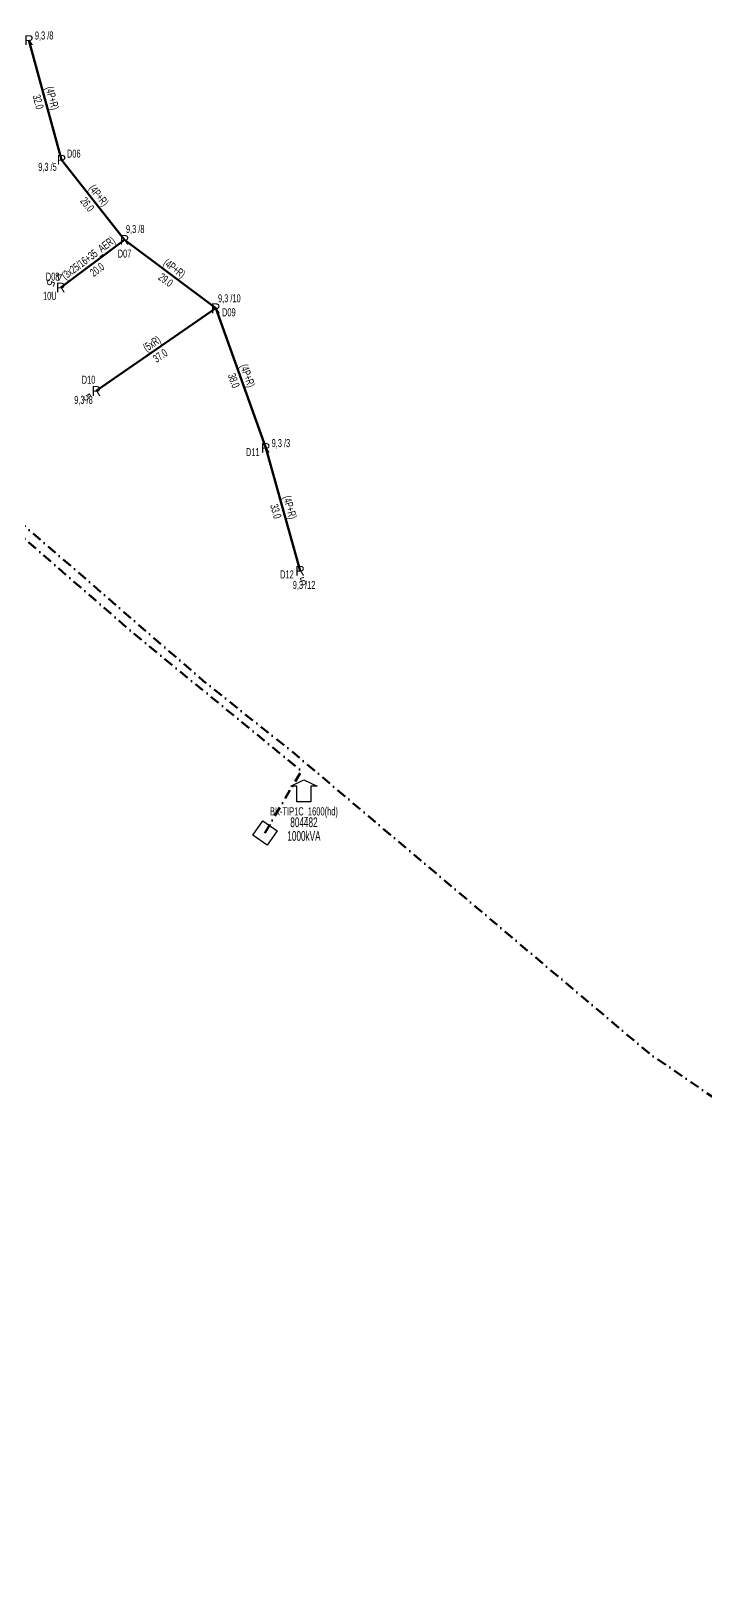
# Model space of a CAD drawing. Header units: millimetres. Extents: x 545975 to 551900, y 4179485 to 4182365.
# Drawn here: x 548692.9 to 548865.8, y 4180074.5 to 4180472.2 of the extents above; entities that cross this region are included whole.
import ezdxf
from ezdxf.enums import TextEntityAlignment as Align

# ---------------------------------------------------------------- set-up
doc = ezdxf.new("R2010")
doc.units = ezdxf.units.MM
doc.linetypes.add('DASHDOT', pattern=[5, 2.5, -1.25, 0, -1.25])
for name, color, linetype, lineweight in [('DIREK_AG_MEVCUT', 120, 'Continuous', 25), ('HAT_AG_HAVAI_MEVCUT', 126, 'Continuous', 50), ('HAT_OG_YERALTI_MEVCUT', 48, 'DASHDOT', 70), ('TRAFO_MEVCUT', 5, 'Continuous', 30)]:
    doc.layers.add(name, color=color, linetype=linetype, lineweight=lineweight)
doc.styles.add('Direk', font='B_CAD')
doc.styles.get("Standard").update_dxf_attribs({"font": 'Arial'})

# ---------------------------------------------------------------- blocks, each defined once
blk = doc.blocks.new('MEV_BINA_KARE')
at = {"layer": 'TRAFO_MEVCUT', "linetype": 'Continuous'}
for p, q in [((-2.25, -2.25), (-2.25, 2.25)), ((-2.25, 2.25), (2.25, 2.25)), ((0, 1.8), (0, 2.7)), ((2.25, 2.25), (2.25, -2.25)), ((2.25, -2.25), (-2.25, -2.25))]:
    blk.add_line(p, q, dxfattribs=at)
blk = doc.blocks.new('MEV_BETKOSK')
at = {"layer": 'TRAFO_MEVCUT', "linetype": 'Continuous'}
for p, q in [((-3.4, 2), (0, 3.6)), ((-1.8, 2), (-3.4, 2)), ((-1.8, -2), (-1.8, 2)), ((0, 3.6), (3.4, 2)), ((3.4, 2), (1.8, 2)), ((1.8, 2), (1.8, -2)), ((1.8, -2), (-1.8, -2))]:
    blk.add_line(p, q, dxfattribs=at)

msp = doc.modelspace()

# ---------------------------------------------------------------- linework, layer by layer
at = {"layer": 'HAT_AG_HAVAI_MEVCUT'}
for p, q in [((548692.39, 4180469.89), (548700.748, 4180439.265)), ((548700.748, 4180439.265), (548716.875733, 4180418.729443)), ((548716.875733, 4180418.729443), (548700.552, 4180406.535)), ((548716.875733, 4180418.729443), (548740.238, 4180401.226)), ((548740.238, 4180401.226), (548709.643065, 4180380.050459)), ((548740.238, 4180401.226), (548753.043, 4180365.461)), ((548753.043, 4180365.461), (548761.837, 4180334.018))]:
    msp.add_line(p, q, dxfattribs=at)
at = {"layer": 'HAT_OG_YERALTI_MEVCUT', "flags": 128}
for points in [[(548752.822981, 4180266.844977), (548762.143991, 4180282.751426), (548718.539389, 4180318.48296), (548646.838943, 4180380.928509), (548615.546201, 4180407.507803), (548598.507132, 4180420.327675), (548578.725, 4180408.635)], [(548624.098512, 4180403.671379), (548737.113981, 4180305.761024), (548759.508187, 4180287.91057), (548840.221829, 4180219.717086), (548851.494349, 4180210.196492), (548905.74667, 4180173.132074), (548928.650621, 4180156.257667), (549006.782046, 4180145.319456), (549100.736029, 4180132.841011), (549171.927848, 4180123.149167), (549215.905835, 4180117.48388), (549275.871126, 4180109.806727), (549362.350444, 4180097.903353), (549402.487559, 4180090.893761), (549507.096228, 4180070.257146), (549641.076924, 4180042.61765), (549648.278559, 4180047.418741), (549753.800532, 4180197.962549), (549766.635333, 4180191.545148), (549795.157113, 4180157.319013), (549842.574572, 4180087.797174), (549875.731141, 4180015.066636), (550037.536108, 4180110.264739), (550135.33016, 4180204.35096), (550178.4337, 4180234.47709), (550188.166757, 4180234.940569), (550196.509378, 4180231.232738), (550356.234005, 4180248.779178), (550475.811567, 4180258.975714), (550497.131597, 4180262.220066), (550520.769022, 4180272.416603), (550625.865242, 4180404.402394), (550742.661931, 4180329.318809), (550752.858467, 4180342.759697), (550862.954317, 4180275.630024), (550980.214484, 4180163.004646), (551229.920024, 4179891.044567), (551424.117692, 4179988.375141), (551508.319123, 4180018.467904), (551486.419485, 4180118.913175), (551496.059847, 4180215.919313), (551685.854465, 4180176.152822), (551875.995463, 4180138.787556), (551884.35176, 4180128.006912)]]:
    msp.add_lwpolyline(points, dxfattribs=at)

# ---------------------------------------------------------------- block references
at = {"layer": 'TRAFO_MEVCUT'}
msp.add_blockref('MEV_BETKOSK', (548762.822981, 4180276.844977), dxfattribs=at)
at = {"layer": 'TRAFO_MEVCUT', "rotation": 325.1246720000001}
msp.add_blockref('MEV_BINA_KARE', (548752.822981, 4180266.844977), dxfattribs=at)

# ---------------------------------------------------------------- texts
at = {"layer": 'DIREK_AG_MEVCUT', "width": 0.53}
for s, p in [('9,3 /8', (548696.282771, 4180471.090832)), ('D06', (548703.874668, 4180440.83788)), ('9,3 /5', (548697.139773, 4180437.44987)), ('9,3 /8', (548719.615698, 4180421.532455)), ('D07', (548716.873286, 4180415.229444)), ('D08', (548698.45732, 4180409.338982)), ('10U', (548697.738457, 4180404.433178)), ('9,3 /10', (548743.714126, 4180403.791526)), ('D09', (548743.586206, 4180400.206434)), ('D10', (548707.651184, 4180382.928376)), ('9,3 /8', (548706.359169, 4180377.77759)), ('9,3 /3', (548756.9222, 4180366.696186)), ('D11', (548749.707982, 4180364.399089)), ('D12', (548758.466347, 4180333.075293)), ('9,3 /12', (548762.853409, 4180330.383824))]:
    msp.add_text(s, height=2.05, dxfattribs=at).set_placement(p, align=Align.MIDDLE_CENTER)
at = {"layer": 'DIREK_AG_MEVCUT', "style": 'Direk'}
for p in [(548692.39, 4180469.89), (548700.748, 4180439.265), (548716.875733, 4180418.729443), (548700.552, 4180406.535), (548740.238, 4180401.226), (548709.643065, 4180380.050459), (548753.043, 4180365.461), (548761.837, 4180334.018)]:
    msp.add_text('R', height=2.5, dxfattribs=at).set_placement(p, align=Align.MIDDLE_CENTER)
at = {"layer": 'DIREK_AG_MEVCUT', "color": 32, "style": 'Direk'}
for s, rotation, p in [('5', 246.761116, (548697.97917, 4180407.639784)), ('4', 186.761116, (548700.222356, 4180409.315528)), ('5', 304.688104, (548707.340731, 4180378.456954)), ('5', 375.62528, (548762.591165, 4180331.321477))]:
    msp.add_text(s, height=2, rotation=rotation, dxfattribs=at).set_placement(p, align=Align.MIDDLE_CENTER)
at = {"layer": 'HAT_AG_HAVAI_MEVCUT', "lineweight": 30, "width": 0.53}
for s, rotation, p in [('32.0', 285.265091, (548695.74899, 4180454.353707, 274350.374)), ('26.0', 308.144548, (548708.143379, 4180428.472221, 274358.437866)), ('20.0', 396.761116, (548709.222574, 4180411.951254, 274350.276)), ('29.0', 323.15877, (548728.047207, 4180409.297466, 274370.119)), ('37.0', 394.688104, (548725.424275, 4180389.939306, 274354.821532)), ('38.0', 289.698972, (548745.840245, 4180383.056983, 274376.5215)), ('33.0', 285.62528, (548756.621413, 4180349.510557, 274380.9185))]:
    msp.add_text(s, height=2.05, rotation=rotation, dxfattribs=at).set_placement(p, align=Align.TOP_CENTER)
for s, rotation, p in [('(4P+R)', 285.265091, (548697.38901, 4180454.801293, 274350.374)), ('(4P+R)', 308.144548, (548709.480353, 4180429.522222, 274358.437866)), ('(3x25/16+35_AER)', 396.761116, (548708.205158, 4180413.313188, 274350.276)), ('(4P+R)', 323.15877, (548729.066526, 4180410.657977, 274370.119)), ('(5xR)', 394.688104, (548724.45679, 4180391.337152, 274354.821532)), ('(4P+R)', 289.698972, (548747.440755, 4180383.630017, 274376.5215)), ('(4P+R)', 285.62528, (548758.258587, 4180349.968443, 274380.9185))]:
    msp.add_text(s, height=2.05, rotation=rotation, dxfattribs=at).set_placement(p, align=Align.CENTER)
at = {"layer": 'TRAFO_MEVCUT', "width": 0.6}
for s, height, p in [('BK-TIP1C_1600(hd)', 2.1, (548762.822981, 4180271.344977)), ('804482', 2.5, (548762.822981, 4180268.344977)), ('1000kVA', 2.5, (548762.822981, 4180264.844977))]:
    msp.add_text(s, height=height, dxfattribs=at).set_placement(p, align=Align.CENTER)

doc.saveas('drawing.dxf')
